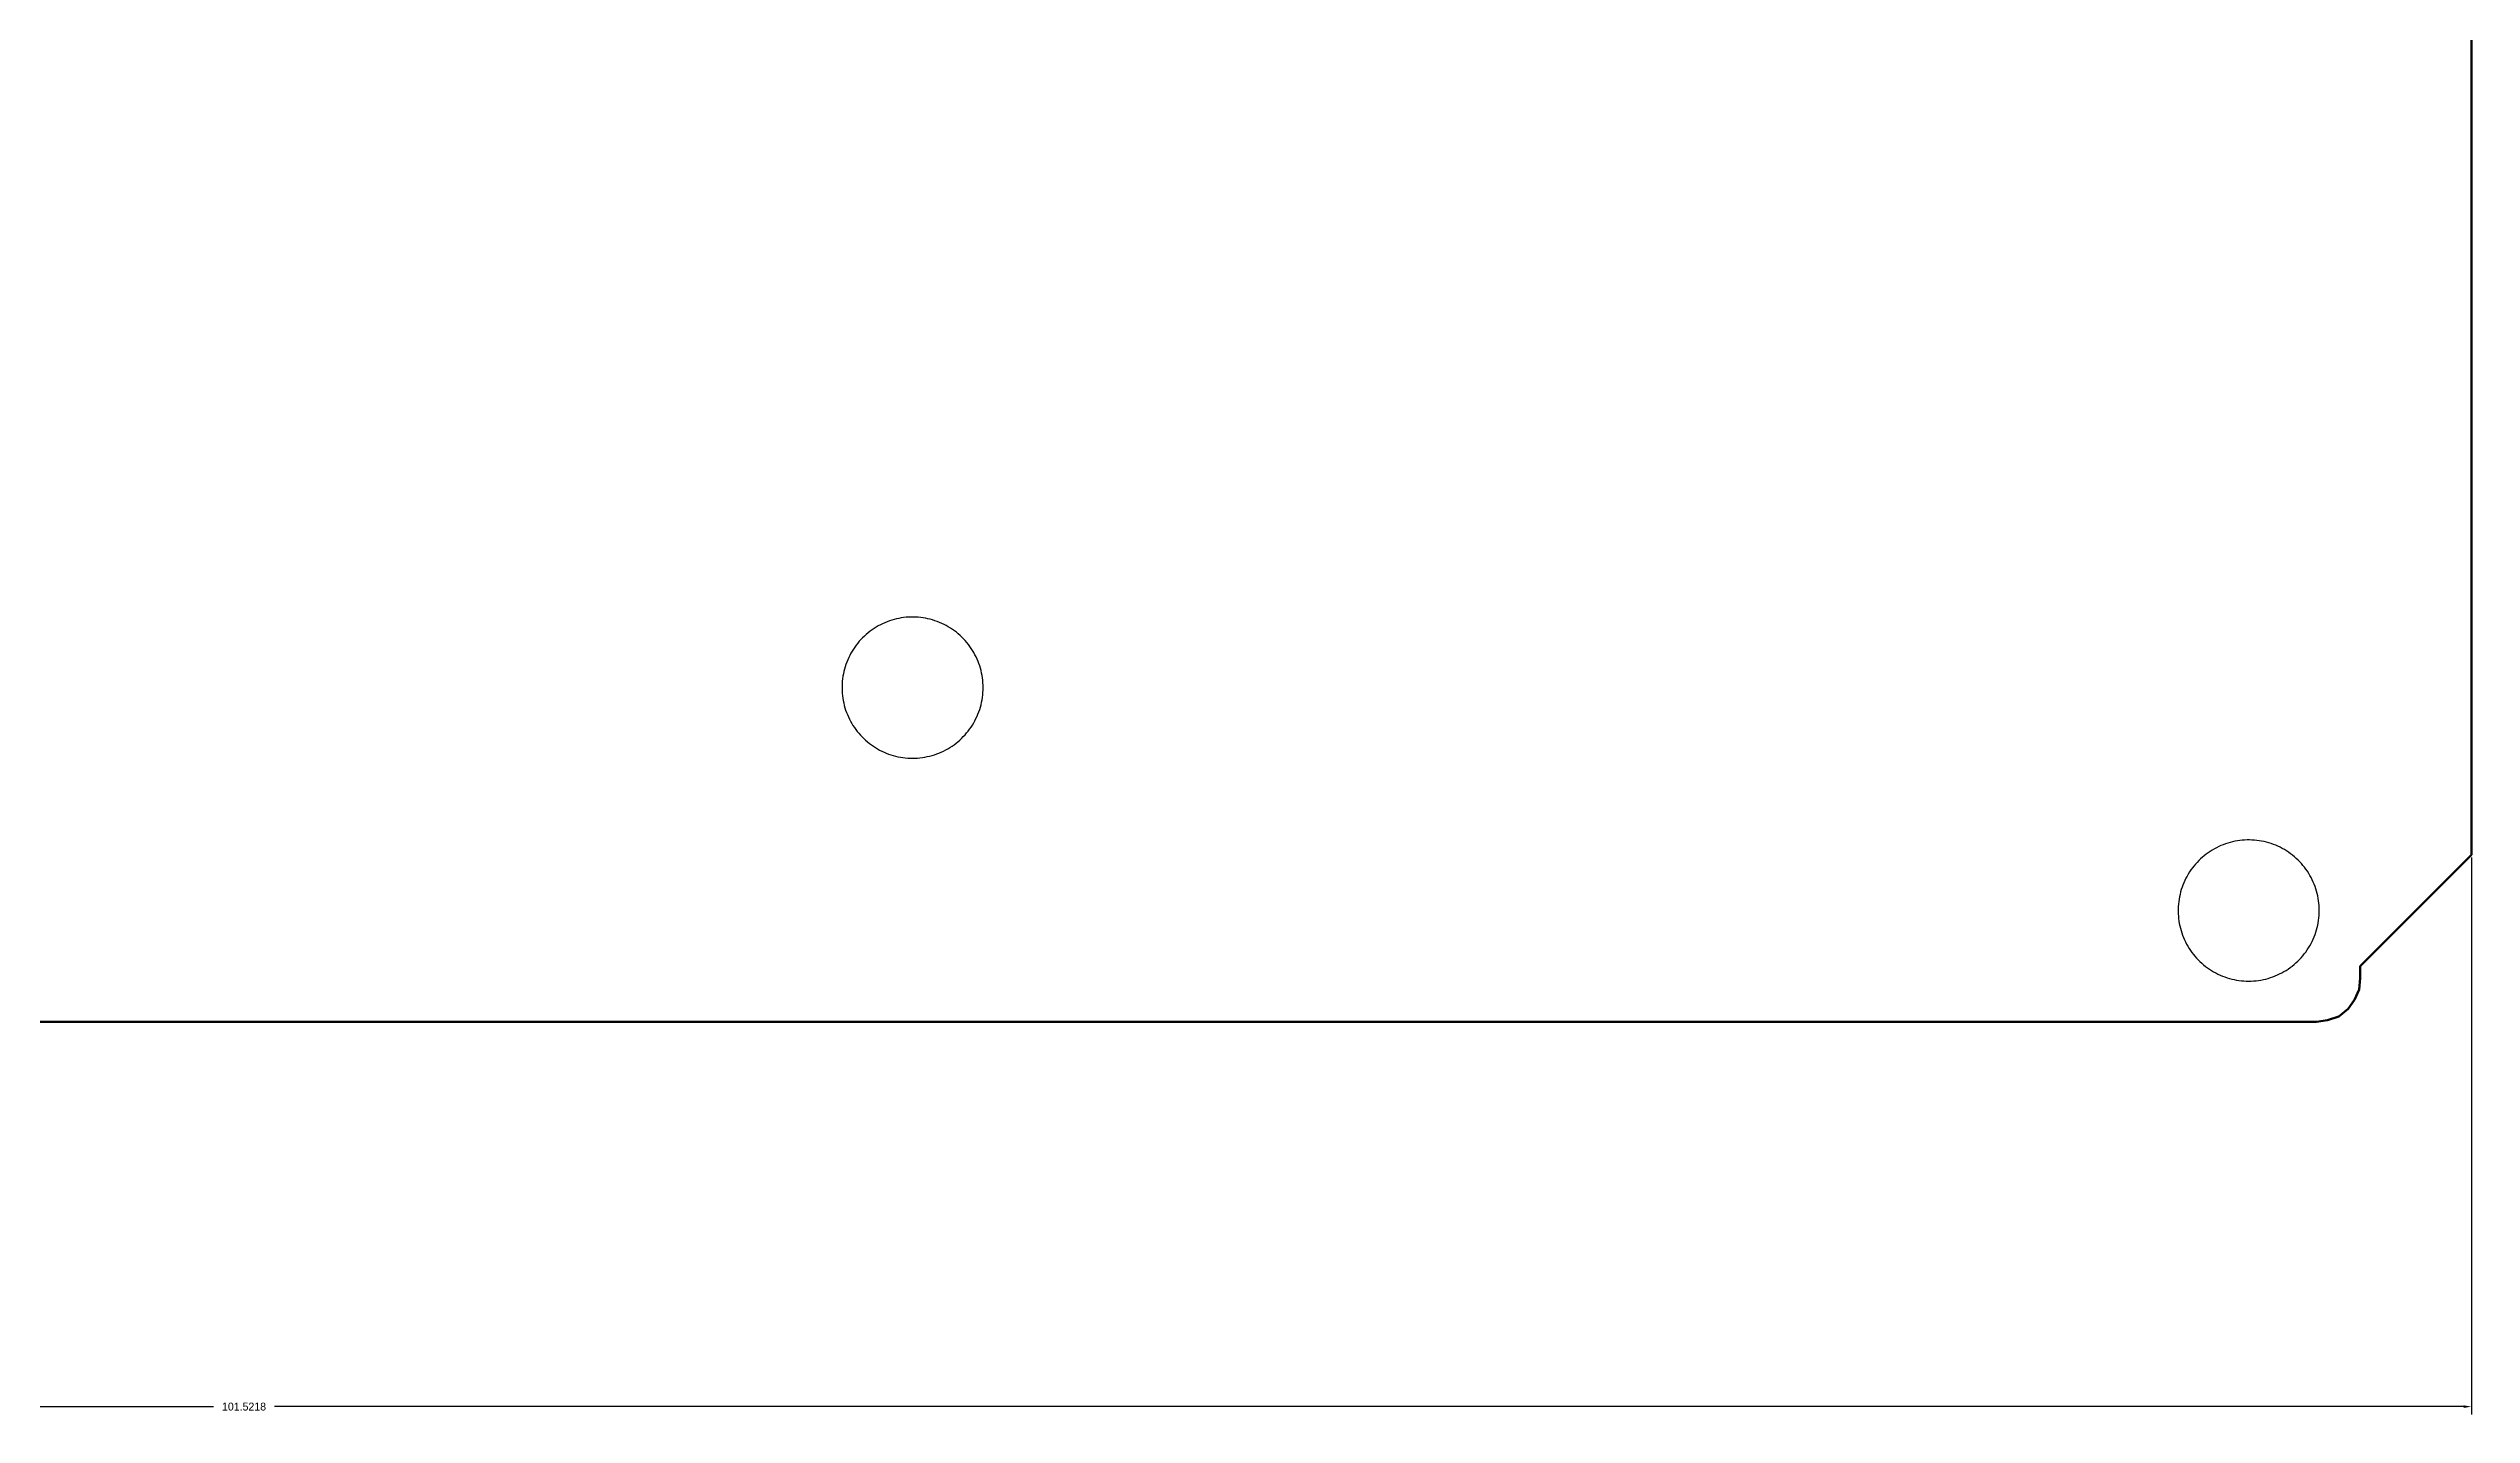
# Model space of a CAD drawing. Header units: millimetres. Extents: x 249 to 421, y 74 to 136.
# Drawn here: x 303.8 to 359, y 73.6 to 104.7 of the extents above; entities that cross this region are included whole.
import ezdxf

# ---------------------------------------------------------------- set-up
doc = ezdxf.new("R2010")
doc.units = ezdxf.units.MM
doc.header["$MEASUREMENT"] = 0
doc.layers.add('Incisione', color=5, linetype='Continuous', true_color=0x1710ff)
doc.layers.add('Taglio', color=22, linetype='Continuous', true_color=0xc0240f)
doc.dimstyles.get("Standard").update_dxf_attribs({"dimtxt": 0.18, "dimasz": 0.18, "dimexe": 0.18, "dimexo": 0.0625, "dimgap": 0.09, "dimtad": 0, "dimtih": 1, "dimtoh": 1, "dimdec": 4, "dimzin": 0, "dimdsep": 46, "dimtxsty": 'Standard', "dimcen": 0.09, "dimadec": 0, "dimazin": 0, "dimtfac": 1, "dimtdec": 4, "dimtofl": 0, "dimtmove": 0, "dimatfit": 3, "dimfxl": 1, "dimtolj": 1, "dimtzin": 0, "dimarcsym": 0})

# ---------------------------------------------------------------- blocks, each defined once
blk = doc.blocks.new('*D2')
at = {"layer": 'Defpoints', "color": 0}
for p in [(257.501, 86.348), (359.023, 86.348), (257.501, 73.776)]:
    blk.add_point(p, dxfattribs=at)
at = {"layer": 'Incisione', "color": 0, "lineweight": -2}
for p, q in [((257.501, 86.286), (257.501, 73.596)), ((359.023, 86.286), (359.023, 73.596)), ((257.681, 73.776), (307.568, 73.776)), ((358.843, 73.776), (308.956, 73.776))]:
    blk.add_line(p, q, dxfattribs=at)
at = {"layer": 'Incisione', "color": 0}
for points in [[(257.681, 73.806), (257.681, 73.746), (257.501, 73.776)], [(358.843, 73.746), (358.843, 73.806), (359.023, 73.776)]]:
    blk.add_solid(points, dxfattribs=at)
at = {"layer": 'Incisione', "color": 0, "insert": (308.262, 73.776), "char_height": 0.18, "attachment_point": 5}
blk.add_mtext('\\A1;101.5218', dxfattribs=at)

msp = doc.modelspace()

# ---------------------------------------------------------------- linework, layer by layer
at = {"layer": 'Incisione', "lineweight": 158}
for points in [[(359.0229, 120.6049), (359.0229, 86.34817)], [(359.0229, 86.34817), (356.48379, 83.80906)], [(356.48379, 83.534), (356.46263, 83.28009)], [(356.48379, 83.80906), (356.48379, 83.534)], [(356.20872, 82.83574), (355.99713, 82.66647)], [(356.35684, 83.04733), (356.20872, 82.83574)], [(356.46263, 83.28009), (356.35684, 83.04733)], [(355.48931, 82.53951), (258.49558, 82.53951)], [(355.74322, 82.58183), (355.48931, 82.53951)], [(355.99713, 82.66647), (355.74322, 82.58183)]]:
    msp.add_lwpolyline(points, dxfattribs=at)
at = {"layer": 'Taglio'}
for points in [[(325.10471, 90.15682), (325.10375, 90.21253), (325.10086, 90.26817), (325.09603, 90.32368), (325.08929, 90.37899), (325.08064, 90.43403), (325.07009, 90.48874), (325.05764, 90.54305), (325.04333, 90.5969), (325.02715, 90.65022), (325.00914, 90.70294), (324.98931, 90.75501), (324.9677, 90.80637), (324.94431, 90.85694), (324.91919, 90.90667), (324.89236, 90.9555), (324.86385, 91.00338), (324.8337, 91.05023), (324.80195, 91.09602), (324.76863, 91.14067), (324.73378, 91.18415), (324.69745, 91.22639), (324.65968, 91.26735), (324.6205, 91.30698), (324.57999, 91.34522), (324.53817, 91.38204), (324.4951, 91.41739), (324.45083, 91.45122), (324.40541, 91.4835), (324.35891, 91.51419), (324.31137, 91.54324), (324.26285, 91.57064), (324.21341, 91.59633), (324.16311, 91.6203), (324.11201, 91.64251), (324.06017, 91.66294), (324.00766, 91.68156), (323.95453, 91.69835), (323.90085, 91.71328), (323.84669, 91.72635), (323.7921, 91.73754), (323.73717, 91.74683), (323.68194, 91.75421), (323.62649, 91.75967), (323.57088, 91.7632), (323.51519, 91.76481), (323.45947, 91.76449), (323.4038, 91.76224), (323.34824, 91.75806), (323.29286, 91.75196), (323.23772, 91.74394), (323.18289, 91.73402), (323.12844, 91.72221), (323.07443, 91.70851), (323.02093, 91.69296), (322.968, 91.67555), (322.9157, 91.65633), (322.86411, 91.6353), (322.81327, 91.61251), (322.76325, 91.58796), (322.71411, 91.56169), (322.66591, 91.53374), (322.61871, 91.50414), (322.57256, 91.47291), (322.52752, 91.44011), (322.48365, 91.40577), (322.44099, 91.36993), (322.39959, 91.33263), (322.35952, 91.29392), (322.32081, 91.25384), (322.28351, 91.21245), (322.24767, 91.16979), (322.21333, 91.12592), (322.18052, 91.08088), (322.1493, 91.03473), (322.1197, 90.98753), (322.09175, 90.93933), (322.06548, 90.89019), (322.04093, 90.84017), (322.01813, 90.78933), (321.99711, 90.73773), (321.97788, 90.68544), (321.96048, 90.63251), (321.94493, 90.57901), (321.93123, 90.525), (321.91942, 90.47055), (321.9095, 90.41572), (321.90148, 90.36058), (321.89538, 90.3052), (321.8912, 90.24964), (321.88895, 90.19397), (321.88863, 90.13825), (321.89023, 90.08255), (321.89377, 90.02695), (321.89923, 89.9715), (321.90661, 89.91627), (321.9159, 89.86133), (321.92708, 89.80675), (321.94015, 89.75259), (321.95509, 89.69891), (321.97188, 89.64578), (321.9905, 89.59327), (322.01093, 89.54143), (322.03314, 89.49033), (322.05711, 89.44003), (322.0828, 89.39059), (322.11019, 89.34207), (322.13925, 89.29453), (322.16994, 89.24803), (322.20222, 89.20261), (322.23605, 89.15834), (322.2714, 89.11527), (322.30822, 89.07345), (322.34646, 89.03293), (322.38609, 88.99376), (322.42705, 88.95599), (322.46929, 88.91966), (322.51276, 88.88481), (322.55742, 88.85149), (322.6032, 88.81974), (322.65006, 88.78959), (322.69793, 88.76108), (322.74677, 88.73425), (322.7965, 88.70913), (322.84707, 88.68574), (322.89842, 88.66412), (322.95049, 88.6443), (323.00322, 88.62629), (323.05654, 88.61011), (323.11039, 88.59579), (323.1647, 88.58335), (323.21941, 88.5728), (323.27445, 88.56414), (323.32976, 88.5574), (323.38526, 88.55258), (323.44091, 88.54969), (323.49662, 88.54872)], [(323.49662, 88.54872), (323.55274, 88.5497), (323.60879, 88.55264), (323.66471, 88.55753), (323.72042, 88.56437), (323.77586, 88.57315), (323.83096, 88.58386), (323.88565, 88.59649), (323.93987, 88.61102), (323.99355, 88.62743), (324.04662, 88.6457), (324.09902, 88.66582), (324.15069, 88.68775), (324.20156, 88.71147), (324.25157, 88.73696), (324.30067, 88.76417), (324.34878, 88.79308), (324.39585, 88.82365), (324.44183, 88.85584), (324.48666, 88.88962), (324.53028, 88.92495), (324.57264, 88.96177), (324.6137, 89.00005), (324.65339, 89.03974), (324.69167, 89.08079), (324.72849, 89.12316), (324.76382, 89.16678), (324.7976, 89.21161), (324.82979, 89.25758), (324.86036, 89.30466), (324.88927, 89.35277), (324.91648, 89.40187), (324.94197, 89.45188), (324.96569, 89.50275), (324.98762, 89.55442), (325.00773, 89.60682), (325.02601, 89.65989), (325.04242, 89.71357), (325.05695, 89.76779), (325.06957, 89.82248), (325.08028, 89.87758), (325.08907, 89.93302), (325.09591, 89.98873), (325.1008, 90.04465), (325.10374, 90.1007), (325.10471, 90.15682)], [(355.55279, 85.07862), (355.55182, 85.13433), (355.54893, 85.18997), (355.54411, 85.24548), (355.53737, 85.30079), (355.52872, 85.35583), (355.51816, 85.41054), (355.50572, 85.46485), (355.4914, 85.51869), (355.47523, 85.57201), (355.45722, 85.62474), (355.43739, 85.67681), (355.41577, 85.72816), (355.39238, 85.77873), (355.36726, 85.82847), (355.34043, 85.8773), (355.31192, 85.92517), (355.28178, 85.97203), (355.25002, 86.01781), (355.2167, 86.06247), (355.18186, 86.10595), (355.14552, 86.14819), (355.10775, 86.18915), (355.06858, 86.22877), (355.02806, 86.26702), (354.98624, 86.30383), (354.94317, 86.33918), (354.8989, 86.37301), (354.85349, 86.40529), (354.80698, 86.43598), (354.75944, 86.46504), (354.71092, 86.49243), (354.66148, 86.51813), (354.61118, 86.54209), (354.56008, 86.56431), (354.50825, 86.58473), (354.45573, 86.60335), (354.4026, 86.62014), (354.34892, 86.63508), (354.29476, 86.64815), (354.24018, 86.65933), (354.18524, 86.66862), (354.13001, 86.676), (354.07456, 86.68146), (354.01896, 86.685), (353.96326, 86.68661), (353.90755, 86.68629), (353.85188, 86.68403), (353.79631, 86.67986), (353.74093, 86.67375), (353.68579, 86.66574), (353.63097, 86.65582), (353.57652, 86.644), (353.52251, 86.63031), (353.46901, 86.61475), (353.41607, 86.59735), (353.36378, 86.57812), (353.31218, 86.5571), (353.26134, 86.5343), (353.21132, 86.50975), (353.16218, 86.48349), (353.11398, 86.45554), (353.06678, 86.42593), (353.02063, 86.39471), (352.9756, 86.36191), (352.93172, 86.32756), (352.88906, 86.29172), (352.84767, 86.25442), (352.80759, 86.21571), (352.76888, 86.17564), (352.73159, 86.13425), (352.69574, 86.09159), (352.6614, 86.04771), (352.6286, 86.00267), (352.59738, 85.95653), (352.56777, 85.90932), (352.53982, 85.86112), (352.51355, 85.81199), (352.48901, 85.76197), (352.46621, 85.71113), (352.44518, 85.65953), (352.42596, 85.60723), (352.40856, 85.5543), (352.393, 85.5008), (352.37931, 85.44679), (352.36749, 85.39234), (352.35757, 85.33751), (352.34955, 85.28238), (352.34345, 85.22699), (352.33927, 85.17143), (352.33702, 85.11576), (352.3367, 85.06004), (352.33831, 85.00435), (352.34185, 84.94874), (352.34731, 84.89329), (352.35469, 84.83807), (352.36397, 84.78313), (352.37516, 84.72855), (352.38823, 84.67438), (352.40317, 84.6207), (352.41996, 84.56758), (352.43857, 84.51506), (352.459, 84.46322), (352.48121, 84.41212), (352.50518, 84.36183), (352.53088, 84.31239), (352.55827, 84.26387), (352.58733, 84.21633), (352.61801, 84.16982), (352.65029, 84.12441), (352.68413, 84.08014), (352.71947, 84.03707), (352.75629, 83.99525), (352.79454, 83.95473), (352.83416, 83.91556), (352.87512, 83.87778), (352.91736, 83.84145), (352.96084, 83.8066), (353.0055, 83.77328), (353.05128, 83.74153), (353.09814, 83.71138), (353.14601, 83.68288), (353.19484, 83.65605), (353.24457, 83.63092), (353.29515, 83.60754), (353.3465, 83.58592), (353.39857, 83.56609), (353.4513, 83.54808), (353.50461, 83.53191), (353.55846, 83.51759), (353.61277, 83.50515), (353.66748, 83.49459), (353.72252, 83.48594), (353.77783, 83.4792), (353.83334, 83.47438), (353.88898, 83.47148), (353.94469, 83.47052)], [(353.94469, 83.47052), (354.00081, 83.4715), (354.05687, 83.47444), (354.11278, 83.47933), (354.1685, 83.48617), (354.22393, 83.49495), (354.27903, 83.50566), (354.33373, 83.51829), (354.38794, 83.53281), (354.44162, 83.54922), (354.49469, 83.5675), (354.5471, 83.58761), (354.59876, 83.60955), (354.64964, 83.63327), (354.69965, 83.65875), (354.74874, 83.68596), (354.79685, 83.71487), (354.84393, 83.74544), (354.88991, 83.77764), (354.93474, 83.81142), (354.97836, 83.84674), (355.02072, 83.88357), (355.06177, 83.92185), (355.10146, 83.96154), (355.13974, 84.00259), (355.17657, 84.04495), (355.21189, 84.08857), (355.24567, 84.1334), (355.27787, 84.17938), (355.30844, 84.22645), (355.33735, 84.27457), (355.36456, 84.32366), (355.39004, 84.37367), (355.41376, 84.42454), (355.43569, 84.47621), (355.45581, 84.52861), (355.47408, 84.58169), (355.49049, 84.63536), (355.50502, 84.68958), (355.51765, 84.74427), (355.52836, 84.79937), (355.53714, 84.85481), (355.54398, 84.91052), (355.54887, 84.96644), (355.55181, 85.02249), (355.55279, 85.07862)]]:
    msp.add_lwpolyline(points, dxfattribs=at)

# ---------------------------------------------------------------- dimensions: what is measured, and where the dimension line sits
at = {"layer": 'Incisione'}
dim = msp.add_aligned_dim(p1=(359.0229, 86.34817), p2=(257.5011, 86.34817), distance=12.57209, dimstyle='Standard', dxfattribs=at)
dim.commit()
dim.dimension.update_dxf_attribs({"geometry": '*D2', "text_midpoint": (308.262, 73.77608)})

doc.saveas('drawing.dxf')
